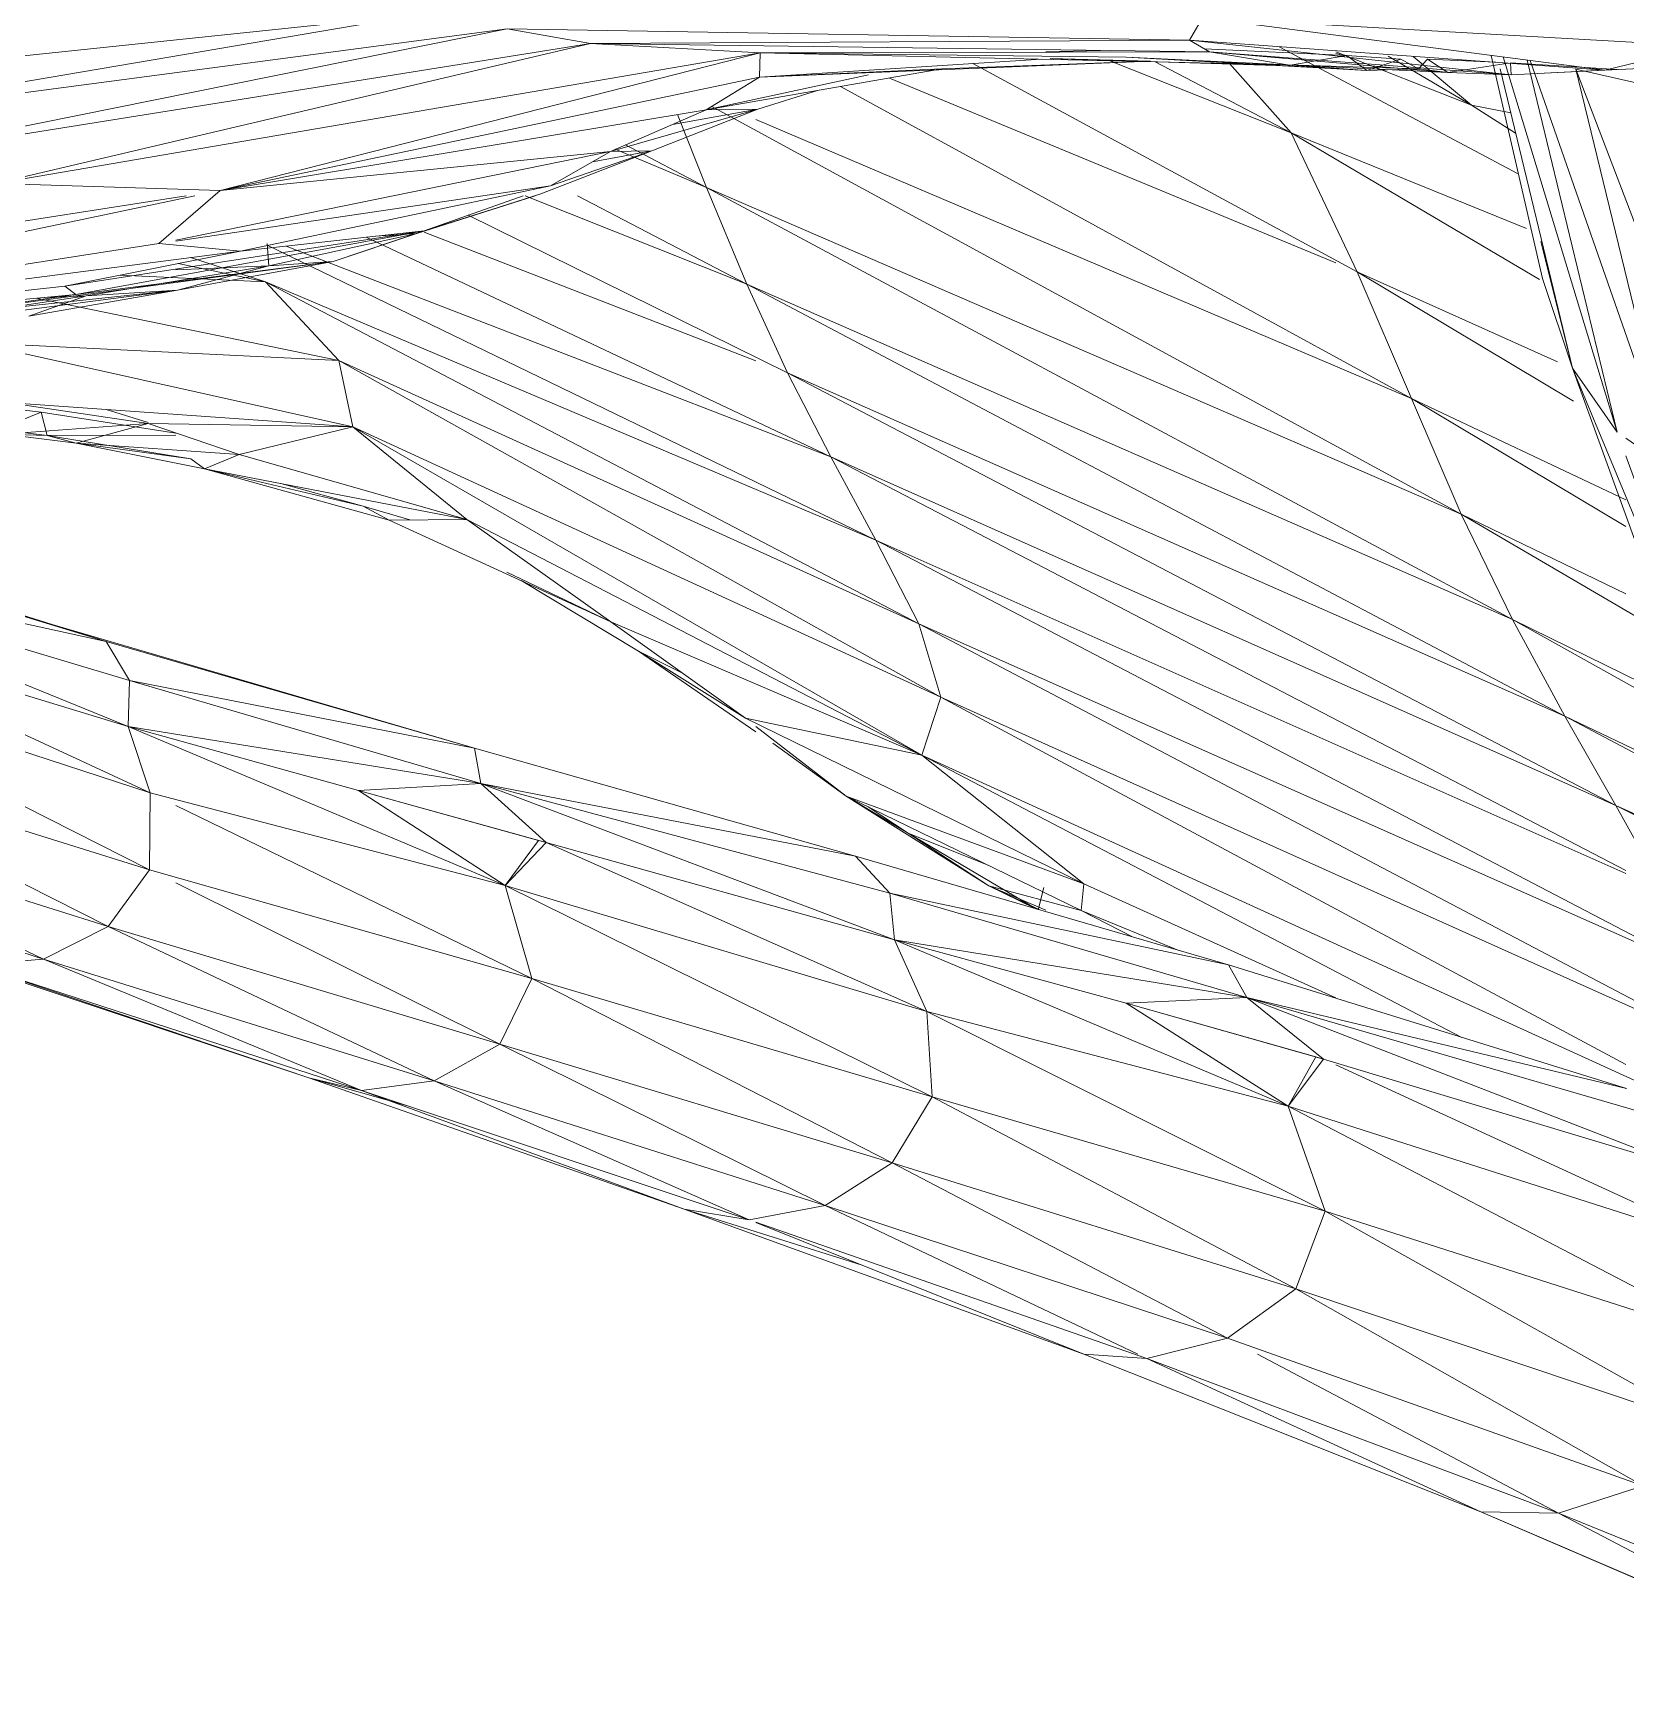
# Model space of a CAD drawing. Header units: millimetres. Extents: x -8546 to 211781, y -3000 to 31870.
# Drawn here: x -4656.5 to -4606.4, y 2766.1 to 2818.4 of the extents above; entities that cross this region are included whole.
import ezdxf

# ---------------------------------------------------------------- set-up
doc = ezdxf.new("R2010")
doc.units = ezdxf.units.MM
doc.layers.add('G-IMPT', color=8, linetype='Continuous', lineweight=9)
doc.layers.add('I-FURN', color=30, linetype='Continuous', lineweight=9)

# ---------------------------------------------------------------- blocks, each defined once
blk = doc.blocks.new('Artificial banana plant 1500mm - Family 4__C1-728657-Begane grond')
at = {"layer": 'G-IMPT'}
for p, q in [((-231.488, 162.12), (-257.128, 159.444)), ((-231.488, 162.12), (-257.128, 159.444)), ((-231.488, 162.12), (-253.608, 158.366)), ((-231.488, 162.12), (-253.608, 158.366)), ((-206.918, 162.005), (-207.328, 161.298)), ((-206.918, 162.005), (-207.328, 161.298)), ((-191.188, 161.11), (-206.918, 162.005)), ((-191.188, 161.11), (-206.918, 162.005)), ((-194.258, 160.356), (-206.918, 162.005)), ((-194.258, 160.356), (-206.918, 162.005)), ((-228.808, 161.661), (-253.608, 158.366)), ((-228.808, 161.661), (-253.608, 158.366)), ((-228.808, 161.661), (-249.828, 157.42)), ((-228.808, 161.661), (-249.828, 157.42)), ((-207.328, 161.298), (-228.808, 161.661)), ((-207.328, 161.298), (-228.808, 161.661)), ((-228.808, 161.661), (-226.188, 161.193)), ((-228.808, 161.661), (-226.188, 161.193)), ((-226.188, 161.193), (-249.828, 157.42)), ((-226.188, 161.193), (-249.828, 157.42)), ((-226.188, 161.193), (-244.878, 156.793)), ((-226.188, 161.193), (-244.878, 156.793)), ((-207.328, 161.298), (-226.188, 161.193)), ((-207.328, 161.298), (-226.188, 161.193)), ((-206.698, 160.935), (-226.188, 161.193)), ((-206.698, 160.935), (-226.188, 161.193)), ((-226.188, 161.193), (-220.848, 160.906)), ((-226.188, 161.193), (-220.848, 160.906)), ((-210.136, 160.98), (-211.851, 160.936)), ((-210.136, 160.98), (-211.851, 160.936)), ((-194.258, 160.356), (-207.328, 161.298)), ((-194.258, 160.356), (-207.328, 161.298)), ((-197.208, 160.214), (-207.328, 161.298)), ((-197.208, 160.214), (-207.328, 161.298)), ((-207.328, 161.298), (-206.698, 160.935)), ((-207.328, 161.298), (-206.698, 160.935)), ((-202.378, 160.816), (-206.859, 161.027)), ((-202.378, 160.816), (-206.859, 161.027)), ((-204.506, 161.095), (-197.007, 157.102)), ((-204.506, 161.095), (-197.007, 157.102)), ((-191.188, 161.11), (-194.258, 160.356)), ((-191.188, 161.11), (-194.258, 160.356)), ((-220.848, 160.906), (-244.878, 156.793)), ((-220.848, 160.906), (-244.878, 156.793)), ((-237.838, 156.569), (-220.848, 160.906)), ((-237.838, 156.569), (-220.848, 160.906)), ((-220.868, 160.14), (-220.848, 160.906)), ((-220.868, 160.14), (-220.848, 160.906)), ((-211.992, 160.701), (-220.868, 160.14)), ((-211.992, 160.701), (-220.868, 160.14)), ((-208.558, 160.643), (-220.868, 160.14)), ((-208.558, 160.643), (-220.868, 160.14)), ((-206.698, 160.935), (-220.848, 160.906)), ((-206.698, 160.935), (-220.848, 160.906)), ((-204.248, 160.522), (-220.848, 160.906)), ((-204.248, 160.522), (-220.848, 160.906)), ((-209.328, 160.763), (-220.848, 160.906)), ((-209.328, 160.763), (-220.848, 160.906)), ((-208.895, 160.63), (-215.128, 160.393)), ((-208.895, 160.63), (-215.128, 160.393)), ((-214.145, 160.565), (-202.048, 154.009)), ((-214.145, 160.565), (-202.048, 154.009)), ((-204.278, 160.495), (-211.718, 160.718)), ((-204.278, 160.495), (-211.718, 160.718)), ((-208.558, 160.643), (-211.718, 160.718)), ((-208.558, 160.643), (-211.718, 160.718)), ((-204.128, 158.385), (-209.837, 160.651)), ((-204.128, 158.385), (-209.837, 160.651)), ((-201.748, 160.347), (-209.328, 160.763)), ((-201.748, 160.347), (-209.328, 160.763)), ((-204.278, 160.495), (-209.328, 160.763)), ((-204.278, 160.495), (-209.328, 160.763)), ((-204.248, 160.522), (-209.328, 160.763)), ((-204.248, 160.522), (-209.328, 160.763)), ((-208.414, 160.619), (-204.128, 158.385)), ((-208.414, 160.619), (-204.128, 158.385)), ((-197.208, 160.214), (-206.698, 160.935)), ((-197.208, 160.214), (-206.698, 160.935)), ((-199.198, 160.279), (-206.698, 160.935)), ((-199.198, 160.279), (-206.698, 160.935)), ((-206.698, 160.935), (-204.248, 160.522)), ((-206.698, 160.935), (-204.248, 160.522)), ((-206.07, 160.565), (-204.128, 158.385)), ((-206.07, 160.565), (-204.128, 158.385)), ((-202.378, 160.816), (-204.278, 160.495)), ((-202.378, 160.816), (-204.278, 160.495)), ((-199.198, 160.279), (-204.248, 160.522)), ((-199.198, 160.279), (-204.248, 160.522)), ((-200.118, 160.397), (-204.248, 160.522)), ((-200.118, 160.397), (-204.248, 160.522)), ((-201.748, 160.347), (-204.248, 160.522)), ((-201.748, 160.347), (-204.248, 160.522)), ((-201.748, 160.347), (-204.248, 160.493)), ((-201.748, 160.347), (-204.248, 160.493)), ((-198.458, 159.252), (-202.724, 160.931)), ((-198.458, 159.252), (-202.724, 160.931)), ((-202.378, 160.816), (-202.724, 160.883)), ((-202.378, 160.816), (-202.724, 160.883)), ((-200.678, 160.697), (-202.378, 160.816)), ((-200.678, 160.697), (-202.378, 160.816)), ((-202.378, 160.816), (-201.748, 160.347)), ((-202.378, 160.816), (-201.748, 160.347)), ((-200.678, 160.697), (-201.748, 160.347)), ((-200.678, 160.697), (-201.748, 160.347)), ((-201.074, 160.797), (-198.458, 159.252)), ((-201.074, 160.797), (-198.458, 159.252)), ((-200.678, 160.697), (-200.118, 160.397)), ((-200.678, 160.697), (-200.118, 160.397)), ((-200.29, 160.791), (-198.458, 159.252)), ((-200.29, 160.791), (-198.458, 159.252)), ((-199.838, 160.698), (-200.118, 160.397)), ((-199.838, 160.698), (-200.118, 160.397)), ((-197.686, 160.603), (-199.838, 160.698)), ((-197.686, 160.603), (-199.838, 160.698)), ((-199.838, 160.698), (-199.198, 160.279)), ((-199.838, 160.698), (-199.198, 160.279)), ((-197.284, 160.574), (-199.198, 160.279)), ((-197.284, 160.574), (-199.198, 160.279)), ((-197.838, 160.822), (-196.218, 153.797)), ((-197.838, 160.822), (-196.218, 153.797)), ((-197.456, 160.772), (-193.868, 148.954)), ((-197.456, 160.772), (-193.868, 148.954)), ((-193.868, 160.374), (-197.228, 160.582)), ((-193.868, 160.374), (-197.228, 160.582)), ((-197.228, 160.582), (-197.208, 160.214)), ((-197.228, 160.582), (-197.208, 160.214)), ((-196.698, 160.674), (-193.868, 148.954)), ((-196.698, 160.674), (-193.868, 148.954)), ((-196.605, 160.661), (-192.098, 147.738)), ((-196.605, 160.661), (-192.098, 147.738)), ((-189.758, 160.556), (-194.258, 160.356)), ((-189.758, 160.556), (-194.258, 160.356)), ((-189.758, 160.556), (-193.597, 160.386)), ((-189.758, 160.556), (-193.597, 160.386)), ((-220.868, 160.14), (-237.838, 156.569)), ((-220.868, 160.14), (-237.838, 156.569)), ((-215.128, 160.393), (-222.548, 159.106)), ((-215.128, 160.393), (-222.548, 159.106)), ((-217.438, 160.211), (-222.548, 159.106)), ((-217.438, 160.211), (-222.548, 159.106)), ((-222.548, 159.106), (-220.868, 160.14)), ((-222.548, 159.106), (-220.868, 160.14)), ((-215.128, 160.393), (-220.868, 160.14)), ((-215.128, 160.393), (-220.868, 160.14)), ((-202.724, 154.29), (-216.768, 160.109)), ((-202.724, 154.29), (-216.768, 160.109)), ((-200.118, 160.397), (-201.748, 160.347)), ((-200.118, 160.397), (-201.748, 160.347)), ((-199.198, 160.279), (-200.118, 160.397)), ((-199.198, 160.279), (-200.118, 160.397)), ((-197.208, 160.214), (-199.198, 160.279)), ((-197.208, 160.214), (-199.198, 160.279)), ((-197.553, 160.396), (-195.278, 150.97)), ((-197.553, 160.396), (-195.278, 150.97)), ((-193.868, 160.374), (-197.208, 160.214)), ((-193.868, 160.374), (-197.208, 160.214)), ((-194.258, 160.356), (-197.208, 160.214)), ((-194.258, 160.356), (-197.208, 160.214)), ((-193.268, 159.955), (-195.168, 160.389)), ((-193.268, 159.955), (-195.168, 160.389)), ((-195.168, 160.389), (-190.148, 147.234)), ((-195.168, 160.389), (-190.148, 147.234)), ((-195.168, 160.389), (-192.098, 147.738)), ((-195.168, 160.389), (-192.098, 147.738)), ((-219.042, 159.714), (-220.918, 159.132)), ((-219.042, 159.714), (-220.918, 159.132)), ((-218.318, 159.84), (-200.338, 150.018)), ((-218.318, 159.84), (-200.338, 150.018)), ((-222.548, 159.106), (-237.838, 156.569)), ((-222.548, 159.106), (-237.838, 156.569)), ((-220.918, 159.132), (-225.558, 157.8)), ((-220.918, 159.132), (-225.558, 157.8)), ((-222.548, 159.106), (-225.558, 157.8)), ((-222.548, 159.106), (-225.558, 157.8)), ((-220.918, 159.132), (-224.248, 157.811)), ((-220.918, 159.132), (-224.248, 157.811)), ((-220.918, 159.132), (-223.605, 158.647)), ((-220.918, 159.132), (-223.605, 158.647)), ((-222.528, 156.66), (-223.441, 158.957)), ((-222.528, 156.66), (-223.441, 158.957)), ((-220.918, 159.132), (-222.548, 159.106)), ((-220.918, 159.132), (-222.548, 159.106)), ((-198.778, 146.378), (-222.369, 159.216)), ((-198.778, 146.378), (-222.369, 159.216)), ((-197.219, 159.013), (-198.458, 159.252)), ((-197.219, 159.013), (-198.458, 159.252)), ((-198.458, 159.252), (-197.065, 158.377)), ((-198.458, 159.252), (-197.065, 158.377)), ((-200.338, 150.018), (-220.978, 158.802)), ((-200.338, 150.018), (-220.978, 158.802)), ((-196.72, 155.37), (-204.128, 158.385)), ((-196.72, 155.37), (-204.128, 158.385)), ((-204.128, 158.385), (-196.31, 153.766)), ((-204.128, 158.385), (-196.31, 153.766)), ((-204.128, 158.385), (-202.048, 154.009)), ((-204.128, 158.385), (-202.048, 154.009)), ((-224.248, 157.811), (-227.748, 156.457)), ((-224.248, 157.811), (-227.748, 156.457)), ((-224.248, 157.811), (-227.438, 156.711)), ((-224.248, 157.811), (-227.438, 156.711)), ((-224.248, 157.811), (-226.124, 157.472)), ((-224.248, 157.811), (-226.124, 157.472)), ((-224.248, 157.811), (-225.558, 157.8)), ((-224.248, 157.811), (-225.558, 157.8)), ((-225.409, 157.865), (-222.528, 156.66)), ((-225.409, 157.865), (-222.528, 156.66)), ((-225.084, 158.006), (-222.528, 156.66)), ((-225.084, 158.006), (-222.528, 156.66)), ((-225.558, 157.8), (-239.232, 155.005)), ((-225.558, 157.8), (-239.232, 155.005)), ((-225.558, 157.8), (-237.838, 156.569)), ((-225.558, 157.8), (-237.838, 156.569)), ((-225.558, 157.8), (-227.438, 156.711)), ((-225.558, 157.8), (-227.438, 156.711)), ((-237.838, 156.569), (-244.878, 156.793)), ((-237.838, 156.569), (-244.878, 156.793)), ((-238.907, 156.402), (-268.728, 151.734)), ((-238.907, 156.402), (-268.728, 151.734)), ((-238.633, 156.402), (-262.278, 151.425)), ((-238.633, 156.402), (-262.278, 151.425)), ((-237.838, 156.569), (-239.768, 154.895)), ((-237.838, 156.569), (-239.768, 154.895)), ((-227.438, 156.711), (-239.232, 154.974)), ((-227.438, 156.711), (-239.232, 154.974)), ((-227.438, 156.711), (-237.198, 154.658)), ((-227.438, 156.711), (-237.198, 154.658)), ((-227.748, 156.457), (-231.648, 155.212)), ((-227.921, 156.402), (-231.648, 155.212)), ((-227.923, 156.402), (-231.418, 155.294)), ((-227.923, 156.402), (-231.418, 155.294)), ((-228.305, 156.402), (-231.418, 155.294)), ((-228.305, 156.402), (-231.418, 155.294)), ((-228.244, 156.402), (-221.258, 153.614)), ((-228.244, 156.402), (-221.258, 153.614)), ((-226.595, 156.402), (-221.258, 153.614)), ((-226.595, 156.402), (-221.258, 153.614)), ((-221.258, 153.614), (-222.528, 156.66)), ((-221.258, 153.614), (-222.528, 156.66)), ((-222.528, 156.66), (-197.158, 143.055)), ((-222.528, 156.66), (-197.158, 143.055)), ((-222.528, 156.66), (-198.778, 146.378)), ((-222.528, 156.66), (-198.778, 146.378)), ((-230.037, 155.786), (-219.988, 150.822)), ((-230.037, 155.786), (-219.988, 150.822)), ((-231.418, 155.294), (-242.728, 153.553)), ((-231.418, 155.294), (-242.728, 153.553)), ((-231.418, 155.294), (-242.388, 153.293)), ((-231.418, 155.294), (-242.388, 153.293)), ((-231.418, 155.294), (-237.198, 154.658)), ((-231.418, 155.294), (-237.198, 154.658)), ((-231.648, 155.212), (-236.308, 154.19)), ((-231.648, 155.212), (-236.308, 154.19)), ((-231.418, 155.294), (-234.288, 154.328)), ((-231.418, 155.294), (-234.288, 154.328)), ((-231.648, 155.212), (-234.288, 154.328)), ((-231.648, 155.212), (-234.288, 154.328)), ((-231.648, 155.212), (-232.953, 155.126)), ((-231.648, 155.212), (-232.953, 155.126)), ((-231.418, 155.253), (-220.978, 151.206)), ((-231.418, 155.253), (-220.978, 151.206)), ((-239.768, 154.895), (-262.278, 151.425)), ((-239.768, 154.895), (-262.278, 151.425)), ((-239.768, 154.895), (-237.198, 154.658)), ((-239.768, 154.895), (-237.198, 154.658)), ((-236.358, 154.902), (-236.308, 154.19)), ((-236.358, 154.902), (-236.308, 154.19)), ((-236.338, 154.839), (-217.198, 145.553)), ((-236.338, 154.839), (-217.198, 145.553)), ((-235.759, 154.817), (-218.618, 148.181)), ((-235.759, 154.817), (-218.618, 148.181)), ((-233.244, 155.094), (-218.618, 148.181)), ((-233.244, 155.094), (-218.618, 148.181)), ((-196.267, 154.96), (-195.278, 150.97)), ((-196.267, 154.96), (-195.278, 150.97)), ((-237.198, 154.658), (-262.278, 151.425)), ((-237.198, 154.658), (-262.278, 151.425)), ((-234.288, 154.328), (-247.928, 152.507)), ((-234.288, 154.328), (-247.928, 152.507)), ((-237.198, 154.658), (-242.728, 153.553)), ((-237.198, 154.658), (-242.728, 153.553)), ((-234.288, 154.328), (-242.388, 153.293)), ((-234.288, 154.328), (-242.388, 153.293)), ((-236.308, 154.19), (-242.058, 153.246)), ((-236.308, 154.19), (-242.058, 153.246)), ((-236.308, 154.19), (-239.232, 154.073)), ((-236.308, 154.19), (-239.232, 154.073)), ((-234.288, 154.328), (-239.178, 153.431)), ((-234.288, 154.328), (-239.178, 153.431)), ((-236.308, 154.19), (-239.178, 153.431)), ((-236.308, 154.19), (-239.178, 153.431)), ((-239.158, 154.266), (-236.418, 153.69)), ((-239.158, 154.266), (-236.418, 153.69)), ((-238.776, 154.455), (-236.418, 153.69)), ((-238.776, 154.455), (-236.418, 153.69)), ((-236.308, 154.19), (-234.288, 154.328)), ((-236.308, 154.19), (-234.288, 154.328)), ((-240.989, 153.9), (-236.418, 153.69)), ((-240.989, 153.9), (-236.418, 153.69)), ((-236.418, 153.69), (-234.108, 151.217)), ((-236.418, 153.69), (-234.108, 151.217)), ((-236.418, 153.69), (-217.198, 145.553)), ((-236.418, 153.69), (-217.198, 145.553)), ((-236.418, 153.69), (-215.848, 142.927)), ((-236.418, 153.69), (-215.848, 142.927)), ((-195.746, 151.169), (-202.048, 154.009)), ((-195.746, 151.169), (-202.048, 154.009)), ((-202.048, 154.009), (-195.242, 149.93)), ((-202.048, 154.009), (-195.242, 149.93)), ((-202.048, 154.009), (-200.338, 150.018)), ((-202.048, 154.009), (-200.338, 150.018)), ((-195.278, 150.97), (-196.218, 153.797)), ((-195.278, 150.97), (-196.218, 153.797)), ((-242.728, 153.553), (-262.278, 151.425)), ((-242.728, 153.553), (-262.278, 151.425)), ((-242.388, 153.293), (-262.278, 151.425)), ((-242.388, 153.293), (-262.278, 151.425)), ((-239.178, 153.431), (-249.398, 152.103)), ((-239.178, 153.431), (-249.398, 152.103)), ((-242.058, 153.246), (-248.158, 152.33)), ((-242.058, 153.246), (-248.158, 152.33)), ((-239.178, 153.431), (-247.928, 152.507)), ((-239.178, 153.431), (-247.928, 152.507)), ((-242.388, 153.293), (-247.928, 152.507)), ((-242.388, 153.293), (-247.928, 152.507)), ((-239.178, 153.431), (-243.858, 152.613)), ((-239.178, 153.431), (-243.858, 152.613)), ((-242.058, 153.246), (-243.858, 152.613)), ((-242.058, 153.246), (-243.858, 152.613)), ((-243.632, 153.177), (-234.108, 151.217)), ((-243.632, 153.177), (-234.108, 151.217)), ((-242.058, 153.246), (-243.355, 153.203)), ((-242.058, 153.246), (-243.355, 153.203)), ((-242.728, 153.553), (-242.388, 153.293)), ((-242.728, 153.553), (-242.388, 153.293)), ((-242.058, 153.246), (-239.178, 153.431)), ((-242.058, 153.246), (-239.178, 153.431)), ((-221.258, 153.614), (-219.988, 150.822)), ((-221.258, 153.614), (-219.988, 150.822)), ((-221.258, 153.614), (-197.158, 143.055)), ((-221.258, 153.614), (-197.158, 143.055)), ((-221.258, 153.614), (-195.518, 140.011)), ((-221.258, 153.614), (-195.518, 140.011)), ((-245.598, 151.78), (-234.108, 151.217)), ((-245.598, 151.78), (-234.108, 151.217)), ((-245.598, 151.78), (-233.668, 149.13)), ((-245.598, 151.78), (-233.668, 149.13)), ((-234.108, 151.217), (-233.668, 149.13)), ((-234.108, 151.217), (-233.668, 149.13)), ((-234.108, 151.217), (-215.158, 140.612)), ((-234.108, 151.217), (-215.158, 140.612)), ((-234.108, 151.217), (-215.848, 142.927)), ((-234.108, 151.217), (-215.848, 142.927)), ((-219.988, 150.822), (-218.618, 148.181)), ((-219.988, 150.822), (-218.618, 148.181)), ((-219.988, 150.822), (-195.518, 140.011)), ((-219.988, 150.822), (-195.518, 140.011)), ((-219.988, 150.822), (-193.908, 137.208)), ((-219.988, 150.822), (-193.908, 137.208)), ((-195.278, 150.97), (-191.378, 140.206)), ((-195.278, 150.97), (-191.378, 140.206)), ((-193.868, 148.954), (-195.278, 150.97)), ((-193.868, 148.954), (-195.278, 150.97)), ((-195.278, 150.97), (-189.828, 137.856)), ((-195.278, 150.97), (-189.828, 137.856)), ((-198.778, 146.378), (-200.338, 150.018)), ((-198.778, 146.378), (-200.338, 150.018)), ((-193.597, 145.992), (-200.338, 150.018)), ((-193.597, 145.992), (-200.338, 150.018)), ((-193.597, 146.827), (-200.338, 150.018)), ((-193.597, 146.827), (-200.338, 150.018)), ((-245.068, 149.771), (-243.478, 149.592)), ((-243.478, 149.592), (-245.068, 149.771)), ((-244.828, 149.038), (-243.478, 149.592)), ((-244.828, 149.038), (-243.478, 149.592)), ((-244.558, 149.895), (-240.108, 149.233)), ((-244.558, 149.895), (-240.108, 149.233)), ((-244.558, 149.895), (-233.668, 149.13)), ((-244.558, 149.895), (-233.668, 149.13)), ((-243.478, 149.592), (-239.232, 148.926)), ((-243.478, 149.592), (-243.288, 148.853)), ((-243.478, 149.592), (-243.288, 148.853)), ((-239.232, 148.926), (-243.478, 149.592)), ((-240.108, 149.262), (-241.431, 149.676)), ((-240.108, 149.262), (-241.431, 149.676)), ((-244.828, 149.038), (-243.288, 148.853)), ((-244.828, 149.038), (-243.288, 148.853)), ((-244.638, 148.894), (-240.108, 149.233)), ((-244.638, 148.894), (-240.108, 149.233)), ((-242.368, 148.607), (-240.108, 149.233)), ((-242.368, 148.607), (-240.108, 149.233)), ((-240.108, 149.233), (-237.238, 148.259)), ((-240.108, 149.233), (-237.238, 148.259)), ((-240.108, 149.233), (-233.668, 149.13)), ((-240.108, 149.233), (-233.668, 149.13)), ((-237.238, 148.259), (-233.668, 149.13)), ((-237.238, 148.259), (-233.668, 149.13)), ((-230.078, 146.207), (-233.668, 149.13)), ((-230.078, 146.207), (-233.668, 149.13)), ((-215.758, 138.793), (-233.668, 149.13)), ((-215.758, 138.793), (-233.668, 149.13)), ((-233.668, 149.13), (-215.158, 140.612)), ((-233.668, 149.13), (-215.158, 140.612)), ((-244.638, 148.894), (-242.368, 148.607)), ((-244.638, 148.894), (-242.368, 148.607)), ((-243.288, 148.853), (-244.638, 148.894)), ((-243.288, 148.853), (-244.638, 148.894)), ((-243.288, 148.853), (-239.232, 148.864)), ((-243.288, 148.853), (-239.232, 148.864)), ((-243.288, 148.853), (-238.768, 148.123)), ((-243.288, 148.853), (-238.768, 148.123)), ((-243.288, 148.853), (-242.368, 148.607)), ((-243.288, 148.853), (-242.368, 148.607)), ((-242.368, 148.607), (-238.338, 147.805)), ((-242.368, 148.607), (-238.338, 147.805)), ((-238.768, 148.123), (-242.368, 148.607)), ((-238.768, 148.123), (-242.368, 148.607)), ((-242.368, 148.607), (-237.238, 148.259)), ((-242.368, 148.607), (-237.238, 148.259)), ((-192.098, 147.738), (-193.597, 148.768)), ((-192.098, 147.738), (-193.597, 148.768)), ((-238.768, 148.123), (-238.338, 147.805)), ((-238.768, 148.123), (-238.338, 147.805)), ((-238.338, 147.805), (-237.238, 148.259)), ((-238.338, 147.805), (-237.238, 148.259)), ((-237.238, 148.259), (-230.078, 146.207)), ((-237.238, 148.259), (-230.078, 146.207)), ((-218.618, 148.181), (-217.198, 145.553)), ((-218.618, 148.181), (-217.198, 145.553)), ((-218.618, 148.181), (-193.908, 137.208)), ((-218.618, 148.181), (-193.908, 137.208)), ((-218.618, 148.181), (-193.597, 135.152)), ((-218.618, 148.181), (-193.597, 135.152)), ((-193.597, 148.21), (-189.828, 137.856)), ((-193.597, 148.21), (-189.828, 137.856)), ((-238.338, 147.805), (-232.518, 146.192)), ((-238.338, 147.805), (-232.518, 146.192)), ((-233.338, 146.623), (-238.338, 147.805)), ((-233.338, 146.623), (-238.338, 147.805)), ((-238.338, 147.805), (-230.078, 146.207)), ((-238.338, 147.805), (-230.078, 146.207)), ((-235.934, 147.34), (-233.338, 146.623)), ((-235.934, 147.34), (-233.338, 146.623)), ((-255.188, 146.697), (-241.428, 142.367)), ((-255.188, 146.697), (-241.428, 142.367)), ((-255.188, 146.697), (-243.198, 142.92)), ((-255.188, 146.697), (-243.198, 142.92)), ((-233.338, 146.623), (-231.869, 146.195)), ((-233.338, 146.623), (-231.869, 146.195)), ((-233.338, 146.623), (-232.518, 146.192)), ((-233.338, 146.623), (-232.518, 146.192)), ((-192.223, 142.537), (-198.778, 146.378)), ((-192.223, 142.537), (-198.778, 146.378)), ((-197.158, 143.055), (-198.778, 146.378)), ((-197.158, 143.055), (-198.778, 146.378)), ((-198.778, 146.378), (-193.597, 143.868)), ((-198.778, 146.378), (-193.597, 143.868)), ((-253.788, 146.139), (-241.428, 142.367)), ((-253.788, 146.139), (-241.428, 142.367)), ((-232.518, 146.192), (-230.078, 146.207)), ((-232.518, 146.192), (-230.078, 146.207)), ((-232.518, 146.192), (-225.548, 142.989)), ((-232.518, 146.192), (-225.548, 142.989)), ((-225.548, 142.989), (-230.078, 146.207)), ((-225.548, 142.989), (-230.078, 146.207)), ((-230.078, 146.207), (-215.758, 138.793)), ((-230.078, 146.207), (-215.758, 138.793)), ((-217.198, 145.553), (-215.848, 142.927)), ((-217.198, 145.553), (-215.848, 142.927)), ((-217.198, 145.553), (-193.597, 135.064)), ((-217.198, 145.553), (-193.597, 135.064)), ((-217.198, 145.553), (-191.208, 131.976)), ((-217.198, 145.553), (-191.208, 131.976)), ((-253.978, 145.105), (-240.738, 139.69)), ((-253.978, 145.105), (-240.738, 139.69)), ((-253.978, 145.105), (-240.698, 141.137)), ((-253.978, 145.105), (-240.698, 141.137)), ((-253.978, 145.105), (-241.428, 142.367)), ((-253.978, 145.105), (-241.428, 142.367)), ((-228.818, 144.554), (-225.548, 142.989)), ((-228.818, 144.554), (-225.548, 142.989)), ((-228.365, 144.283), (-224.668, 142.067)), ((-228.365, 144.283), (-224.668, 142.067)), ((-240.048, 137.6), (-252.088, 143.167)), ((-240.048, 137.6), (-252.088, 143.167)), ((-252.088, 143.167), (-240.738, 139.69)), ((-252.088, 143.167), (-240.738, 139.69)), ((-241.428, 142.367), (-243.198, 142.92)), ((-241.428, 142.367), (-243.198, 142.92)), ((-243.198, 142.92), (-229.838, 139.006)), ((-243.198, 142.92), (-229.838, 139.006)), ((-225.548, 142.989), (-221.308, 139.948)), ((-225.548, 142.989), (-221.308, 139.948)), ((-225.548, 142.989), (-215.758, 138.793)), ((-225.548, 142.989), (-215.758, 138.793)), ((-215.158, 140.612), (-215.848, 142.927)), ((-215.158, 140.612), (-215.848, 142.927)), ((-215.848, 142.927), (-190.068, 129.344)), ((-215.848, 142.927), (-190.068, 129.344)), ((-215.848, 142.927), (-191.208, 131.976)), ((-215.848, 142.927), (-191.208, 131.976)), ((-191.969, 140.152), (-197.158, 143.055)), ((-191.969, 140.152), (-197.158, 143.055)), ((-192.036, 140.543), (-197.158, 143.055)), ((-192.036, 140.543), (-197.158, 143.055)), ((-197.158, 143.055), (-195.518, 140.011)), ((-197.158, 143.055), (-195.518, 140.011)), ((-240.698, 141.137), (-241.428, 142.367)), ((-240.698, 141.137), (-241.428, 142.367)), ((-241.428, 142.367), (-229.838, 139.006)), ((-241.428, 142.367), (-229.838, 139.006)), ((-253.588, 142.024), (-240.068, 135.181)), ((-253.588, 142.024), (-240.068, 135.181)), ((-253.588, 142.024), (-240.048, 137.6)), ((-253.588, 142.024), (-240.048, 137.6)), ((-224.668, 142.067), (-220.978, 139.526)), ((-224.668, 142.067), (-220.978, 139.526)), ((-224.668, 142.067), (-223.327, 141.396)), ((-224.668, 142.067), (-223.327, 141.396)), ((-224.668, 142.067), (-221.308, 139.948)), ((-224.668, 142.067), (-221.308, 139.948)), ((-240.738, 139.69), (-240.698, 141.137)), ((-240.738, 139.69), (-240.698, 141.137)), ((-240.698, 141.137), (-229.638, 137.899)), ((-240.698, 141.137), (-229.638, 137.899)), ((-240.698, 141.137), (-229.838, 139.006)), ((-240.698, 141.137), (-229.838, 139.006)), ((-215.758, 138.793), (-215.158, 140.612)), ((-215.758, 138.793), (-215.158, 140.612)), ((-215.158, 140.612), (-193.597, 129.049)), ((-215.158, 140.612), (-193.597, 129.049)), ((-215.158, 140.612), (-190.068, 129.344)), ((-215.158, 140.612), (-190.068, 129.344)), ((-240.048, 137.6), (-240.738, 139.69)), ((-240.048, 137.6), (-240.738, 139.69)), ((-240.738, 139.69), (-228.868, 134.685)), ((-240.738, 139.69), (-228.868, 134.685)), ((-240.738, 139.69), (-233.488, 137.679)), ((-240.738, 139.69), (-233.488, 137.679)), ((-240.738, 139.69), (-229.638, 137.899)), ((-240.738, 139.69), (-229.638, 137.899)), ((-221.308, 139.948), (-215.758, 138.793)), ((-221.308, 139.948), (-215.758, 138.793)), ((-221.308, 139.948), (-210.658, 134.734)), ((-221.308, 139.948), (-210.658, 134.734)), ((-220.978, 139.694), (-218.138, 137.502)), ((-220.978, 139.694), (-218.138, 137.502)), ((-189.984, 137.078), (-195.518, 140.011)), ((-189.984, 137.078), (-195.518, 140.011)), ((-190.148, 137.446), (-195.518, 140.011)), ((-190.148, 137.446), (-195.518, 140.011)), ((-195.518, 140.011), (-193.908, 137.208)), ((-195.518, 140.011), (-193.908, 137.208)), ((-252.858, 139.185), (-241.368, 133.397)), ((-252.858, 139.185), (-241.368, 133.397)), ((-252.858, 139.185), (-240.068, 135.181)), ((-252.858, 139.185), (-240.068, 135.181)), ((-229.838, 139.006), (-217.838, 135.612)), ((-229.838, 139.006), (-217.838, 135.612)), ((-229.638, 137.899), (-229.838, 139.006)), ((-229.638, 137.899), (-229.838, 139.006)), ((-220.448, 139.162), (-218.138, 137.502)), ((-220.448, 139.162), (-218.138, 137.502)), ((-215.758, 138.793), (-210.658, 134.734)), ((-215.758, 138.793), (-210.658, 134.734)), ((-215.758, 138.793), (-190.283, 127.163)), ((-215.758, 138.793), (-190.283, 127.163)), ((-215.758, 138.793), (-198.753, 129.9)), ((-215.758, 138.793), (-198.753, 129.9)), ((-240.068, 135.181), (-240.048, 137.6)), ((-240.068, 135.181), (-240.048, 137.6)), ((-240.048, 137.6), (-228.868, 134.685)), ((-240.048, 137.6), (-228.868, 134.685)), ((-233.488, 137.679), (-229.638, 137.899)), ((-233.488, 137.679), (-229.638, 137.899)), ((-233.488, 137.679), (-227.578, 136.041)), ((-233.488, 137.679), (-227.818, 136.106)), ((-233.488, 137.679), (-227.578, 136.041)), ((-233.488, 137.679), (-227.818, 136.106)), ((-228.868, 134.685), (-233.488, 137.679)), ((-228.868, 134.685), (-233.488, 137.679)), ((-233.488, 137.679), (-227.578, 136.041)), ((-233.488, 137.679), (-227.818, 136.106)), ((-229.638, 137.899), (-227.578, 136.041)), ((-229.638, 137.899), (-227.578, 136.041)), ((-229.638, 137.899), (-216.618, 132.973)), ((-229.638, 137.899), (-216.618, 132.973)), ((-229.638, 137.899), (-216.758, 134.445)), ((-229.638, 137.899), (-216.758, 134.445)), ((-229.638, 137.899), (-217.838, 135.612)), ((-229.638, 137.899), (-217.838, 135.612)), ((-218.138, 137.502), (-213.648, 134.679)), ((-218.138, 137.502), (-213.648, 134.679)), ((-216.188, 136.328), (-218.138, 137.502)), ((-216.188, 136.328), (-218.138, 137.502)), ((-218.138, 137.502), (-210.658, 134.734)), ((-218.138, 137.502), (-210.658, 134.734)), ((-218.138, 137.502), (-210.738, 133.896)), ((-218.138, 137.502), (-210.738, 133.896)), ((-253.918, 137.349), (-243.398, 132.362)), ((-253.918, 137.349), (-243.398, 132.362)), ((-253.918, 137.349), (-241.368, 133.397)), ((-253.918, 137.349), (-241.368, 133.397)), ((-239.232, 137.203), (-228.028, 131.752)), ((-239.232, 137.203), (-228.028, 131.752)), ((-217.442, 137.163), (-216.188, 136.328)), ((-217.442, 137.163), (-216.188, 136.328)), ((-189.238, 134.839), (-193.908, 137.208)), ((-189.238, 134.839), (-193.908, 137.208)), ((-189.351, 135.122), (-193.908, 137.208)), ((-189.351, 135.122), (-193.908, 137.208)), ((-193.908, 137.208), (-192.438, 134.548)), ((-193.908, 137.208), (-192.438, 134.548)), ((-255.928, 136.423), (-243.398, 132.362)), ((-255.928, 136.423), (-243.398, 132.362)), ((-228.868, 134.685), (-227.818, 136.106)), ((-228.868, 134.685), (-227.818, 136.106)), ((-228.868, 134.685), (-227.578, 136.041)), ((-228.868, 134.685), (-227.578, 136.041)), ((-227.578, 136.041), (-227.818, 136.106)), ((-227.578, 136.041), (-227.818, 136.106)), ((-227.578, 136.041), (-227.818, 136.106)), ((-215.598, 130.717), (-227.578, 136.041)), ((-215.598, 130.717), (-227.578, 136.041)), ((-227.578, 136.041), (-216.618, 132.973)), ((-227.578, 136.041), (-216.618, 132.973)), ((-216.188, 136.328), (-213.65, 135.315)), ((-216.188, 136.328), (-213.65, 135.315)), ((-216.188, 136.328), (-212.155, 133.952)), ((-216.188, 136.328), (-212.155, 133.952)), ((-216.188, 136.328), (-213.648, 134.679)), ((-216.188, 136.328), (-213.648, 134.679)), ((-217.838, 135.612), (-206.098, 132.183)), ((-217.838, 135.612), (-206.098, 132.183)), ((-216.758, 134.445), (-217.838, 135.612)), ((-216.758, 134.445), (-217.838, 135.612)), ((-241.368, 133.397), (-240.068, 135.181)), ((-241.368, 133.397), (-240.068, 135.181)), ((-240.068, 135.181), (-228.028, 131.752)), ((-240.068, 135.181), (-228.028, 131.752)), ((-239.232, 134.765), (-229.038, 129.689)), ((-239.232, 134.765), (-229.038, 129.689)), ((-228.028, 131.752), (-228.868, 134.685)), ((-228.028, 131.752), (-228.868, 134.685)), ((-228.868, 134.685), (-215.428, 128.026)), ((-228.868, 134.685), (-215.428, 128.026)), ((-228.868, 134.685), (-215.598, 130.717)), ((-228.868, 134.685), (-215.598, 130.717)), ((-216.618, 132.973), (-216.758, 134.445)), ((-216.618, 132.973), (-216.758, 134.445)), ((-216.758, 134.445), (-205.528, 131.161)), ((-216.758, 134.445), (-205.528, 131.161)), ((-216.758, 134.445), (-206.098, 132.183)), ((-216.758, 134.445), (-206.098, 132.183)), ((-212.183, 133.96), (-213.648, 134.679)), ((-212.183, 133.96), (-213.648, 134.679)), ((-213.648, 134.679), (-210.738, 133.896)), ((-213.648, 134.679), (-210.738, 133.896)), ((-213.648, 134.679), (-211.851, 133.913)), ((-213.648, 134.679), (-211.851, 133.913)), ((-213.648, 134.679), (-212.043, 133.919)), ((-213.648, 134.679), (-212.043, 133.919)), ((-211.918, 134.623), (-212.098, 133.918)), ((-211.918, 134.623), (-212.098, 133.918)), ((-210.658, 134.734), (-210.738, 133.896)), ((-210.658, 134.734), (-210.738, 133.896)), ((-210.658, 134.734), (-202.724, 131.143)), ((-210.658, 134.734), (-202.724, 131.143)), ((-210.738, 133.896), (-209.119, 133.066)), ((-210.738, 133.896), (-209.119, 133.066)), ((-210.738, 133.896), (-207.668, 132.642)), ((-210.738, 133.896), (-207.668, 132.642)), ((-243.398, 132.362), (-241.368, 133.397)), ((-243.398, 132.362), (-241.368, 133.397)), ((-241.368, 133.397), (-231.108, 128.536)), ((-241.368, 133.397), (-231.108, 128.536)), ((-241.368, 133.397), (-229.038, 129.689)), ((-241.368, 133.397), (-229.038, 129.689)), ((-247.348, 132.732), (-235.048, 128.63)), ((-247.348, 132.732), (-235.048, 128.63)), ((-215.598, 130.717), (-216.618, 132.973)), ((-215.598, 130.717), (-216.618, 132.973)), ((-216.618, 132.973), (-204.228, 127.739)), ((-216.618, 132.973), (-204.228, 127.739)), ((-216.618, 132.973), (-209.328, 130.98)), ((-216.618, 132.973), (-209.328, 130.98)), ((-216.618, 132.973), (-205.528, 131.161)), ((-216.618, 132.973), (-205.528, 131.161)), ((-245.588, 132.185), (-243.398, 132.362)), ((-245.588, 132.185), (-243.398, 132.362)), ((-243.398, 132.362), (-233.388, 128.23)), ((-243.398, 132.362), (-233.388, 128.23)), ((-243.398, 132.362), (-231.108, 128.536)), ((-243.398, 132.362), (-231.108, 128.536)), ((-245.588, 132.185), (-235.048, 128.63)), ((-245.588, 132.185), (-235.048, 128.63)), ((-245.588, 132.185), (-233.388, 128.23)), ((-245.588, 132.185), (-233.388, 128.23)), ((-229.038, 129.689), (-228.028, 131.752)), ((-229.038, 129.689), (-228.028, 131.752)), ((-228.028, 131.752), (-216.688, 125.95)), ((-228.028, 131.752), (-216.688, 125.95)), ((-228.028, 131.752), (-215.428, 128.026)), ((-228.028, 131.752), (-215.428, 128.026)), ((-206.098, 132.183), (-193.578, 128.291)), ((-206.098, 132.183), (-193.578, 128.291)), ((-205.528, 131.161), (-206.098, 132.183)), ((-205.528, 131.161), (-206.098, 132.183)), ((-209.328, 130.98), (-205.528, 131.161)), ((-209.328, 130.98), (-205.528, 131.161)), ((-205.528, 131.161), (-203.108, 129.218)), ((-205.528, 131.161), (-203.108, 129.218)), ((-205.528, 131.161), (-191.538, 125.728)), ((-205.528, 131.161), (-191.538, 125.728)), ((-205.528, 131.161), (-192.048, 127.243)), ((-205.528, 131.161), (-192.048, 127.243)), ((-205.528, 131.161), (-193.578, 128.291)), ((-205.528, 131.161), (-193.578, 128.291)), ((-215.428, 128.026), (-215.598, 130.717)), ((-215.428, 128.026), (-215.598, 130.717)), ((-215.598, 130.717), (-203.058, 124.431)), ((-215.598, 130.717), (-203.058, 124.431)), ((-215.598, 130.717), (-204.228, 127.739)), ((-215.598, 130.717), (-204.228, 127.739)), ((-203.108, 129.218), (-209.328, 130.98)), ((-203.358, 129.29), (-209.328, 130.98)), ((-209.328, 130.98), (-203.108, 129.218)), ((-209.328, 130.98), (-203.358, 129.29)), ((-209.328, 130.98), (-203.108, 129.218)), ((-209.328, 130.98), (-203.358, 129.29)), ((-204.228, 127.739), (-209.328, 130.98)), ((-204.228, 127.739), (-209.328, 130.98)), ((-231.108, 128.536), (-229.038, 129.689)), ((-231.108, 128.536), (-229.038, 129.689)), ((-229.038, 129.689), (-218.798, 124.613)), ((-229.038, 129.689), (-218.798, 124.613)), ((-229.038, 129.689), (-216.688, 125.95)), ((-229.038, 129.689), (-216.688, 125.95)), ((-204.228, 127.739), (-203.358, 129.29)), ((-204.228, 127.739), (-203.358, 129.29)), ((-204.228, 127.739), (-203.108, 129.218)), ((-204.228, 127.739), (-203.108, 129.218)), ((-203.108, 129.218), (-203.358, 129.29)), ((-203.108, 129.218), (-203.358, 129.29)), ((-203.108, 129.218), (-203.358, 129.29)), ((-203.108, 129.218), (-191.538, 125.728)), ((-203.108, 129.218), (-191.538, 125.728)), ((-235.048, 128.63), (-223.238, 124.492)), ((-235.048, 128.63), (-223.238, 124.492)), ((-235.048, 128.63), (-233.388, 128.23)), ((-235.048, 128.63), (-233.388, 128.23)), ((-235.048, 128.63), (-231.874, 127.724)), ((-235.048, 128.63), (-231.874, 127.724)), ((-190.148, 123.232), (-202.724, 129.041)), ((-190.148, 123.232), (-202.724, 129.041)), ((-233.388, 128.23), (-231.108, 128.536)), ((-233.388, 128.23), (-231.108, 128.536)), ((-233.388, 128.23), (-223.238, 124.492)), ((-233.388, 128.23), (-223.238, 124.492)), ((-233.388, 128.23), (-221.188, 124.157)), ((-233.388, 128.23), (-221.188, 124.157)), ((-231.108, 128.536), (-221.188, 124.157)), ((-231.108, 128.536), (-221.188, 124.157)), ((-231.108, 128.536), (-218.798, 124.613)), ((-231.108, 128.536), (-218.798, 124.613)), ((-216.688, 125.95), (-215.428, 128.026)), ((-216.688, 125.95), (-215.428, 128.026)), ((-215.428, 128.026), (-203.978, 121.981)), ((-215.428, 128.026), (-203.978, 121.981)), ((-215.428, 128.026), (-203.058, 124.431)), ((-215.428, 128.026), (-203.058, 124.431)), ((-193.597, 128.297), (-193.578, 128.291)), ((-193.597, 128.297), (-193.578, 128.291)), ((-203.058, 124.431), (-204.228, 127.739)), ((-203.058, 124.431), (-204.228, 127.739)), ((-204.228, 127.739), (-189.678, 120.135)), ((-204.228, 127.739), (-189.678, 120.135)), ((-204.228, 127.739), (-190.148, 123.232)), ((-204.228, 127.739), (-190.148, 123.232)), ((-218.798, 124.613), (-216.688, 125.95)), ((-218.798, 124.613), (-216.688, 125.95)), ((-216.688, 125.95), (-206.138, 120.434)), ((-216.688, 125.95), (-206.138, 120.434)), ((-216.688, 125.95), (-203.978, 121.981)), ((-216.688, 125.95), (-203.978, 121.981)), ((-223.238, 124.492), (-210.658, 119.933)), ((-223.238, 124.492), (-210.658, 119.933)), ((-223.238, 124.492), (-221.188, 124.157)), ((-223.238, 124.492), (-221.188, 124.157)), ((-223.238, 124.492), (-217.633, 122.732)), ((-223.238, 124.492), (-217.633, 122.732)), ((-221.188, 124.157), (-218.798, 124.613)), ((-221.188, 124.157), (-218.798, 124.613)), ((-218.798, 124.613), (-208.952, 119.931)), ((-218.798, 124.613), (-208.952, 119.931)), ((-218.798, 124.613), (-206.138, 120.434)), ((-218.798, 124.613), (-206.138, 120.434)), ((-203.978, 121.981), (-203.058, 124.431)), ((-203.978, 121.981), (-203.058, 124.431)), ((-203.058, 124.431), (-190.838, 117.581)), ((-203.058, 124.431), (-190.838, 117.581)), ((-203.058, 124.431), (-189.678, 120.135)), ((-203.058, 124.431), (-189.678, 120.135)), ((-220.978, 124.084), (-208.668, 119.796)), ((-220.978, 124.084), (-208.668, 119.796)), ((-220.978, 124.073), (-210.658, 119.933)), ((-220.978, 124.073), (-210.658, 119.933)), ((-206.138, 120.434), (-203.978, 121.981)), ((-206.138, 120.434), (-203.978, 121.981)), ((-203.978, 121.981), (-193.048, 115.782)), ((-203.978, 121.981), (-193.048, 115.782)), ((-203.978, 121.981), (-190.838, 117.581)), ((-203.978, 121.981), (-190.838, 117.581)), ((-208.668, 119.796), (-206.138, 120.434)), ((-208.668, 119.796), (-206.138, 120.434)), ((-206.138, 120.434), (-193.048, 115.782)), ((-206.138, 120.434), (-193.048, 115.782)), ((-210.658, 119.933), (-198.158, 114.96)), ((-210.658, 119.933), (-198.158, 114.96)), ((-210.658, 119.933), (-208.668, 119.796)), ((-210.658, 119.933), (-208.668, 119.796)), ((-210.658, 119.933), (-210.651, 119.931)), ((-210.658, 119.933), (-210.651, 119.931)), ((-208.668, 119.796), (-198.158, 114.96)), ((-208.668, 119.796), (-198.158, 114.96)), ((-208.668, 119.796), (-195.718, 114.924)), ((-208.668, 119.796), (-195.718, 114.924)), ((-205.187, 119.931), (-195.718, 114.924)), ((-205.187, 119.931), (-195.718, 114.924)), ((-195.718, 114.924), (-193.048, 115.782)), ((-195.718, 114.924), (-193.048, 115.782)), ((-198.158, 114.96), (-186.058, 109.749)), ((-198.158, 114.96), (-186.058, 109.749)), ((-198.158, 114.96), (-195.718, 114.924)), ((-198.158, 114.96), (-195.718, 114.924)), ((-198.158, 114.96), (-184.898, 109.266)), ((-198.158, 114.96), (-184.898, 109.266)), ((-195.718, 114.924), (-184.898, 109.266)), ((-195.718, 114.924), (-184.898, 109.266)), ((-195.718, 114.924), (-182.458, 109.526)), ((-195.718, 114.924), (-182.458, 109.526))]:
    blk.add_line(p, q, dxfattribs=at)
blk = doc.blocks.new('Artificial banana plant 1500mm - Family 4__C2-728658-Begane grond')
blk.add_blockref('Artificial banana plant 1500mm - Family 4__C1-728657-Begane grond', (0, 0))
blk = doc.blocks.new('Artificial banana plant 1500mm - Family 4-728656-Begane grond')
blk.add_blockref('Artificial banana plant 1500mm - Family 4__C2-728658-Begane grond', (0, 0))
blk = doc.blocks.new('Artificial banana plant 1500mm - Ny märkning-728662-Begane grond')
blk.add_blockref('Artificial banana plant 1500mm - Family 4-728656-Begane grond', (0, 0))

msp = doc.modelspace()

# ---------------------------------------------------------------- block references
at = {"layer": 'I-FURN'}
msp.add_blockref('Artificial banana plant 1500mm - Ny märkning-728662-Begane grond', (-4412.758, 2656.875), dxfattribs=at)

doc.saveas('drawing.dxf')
